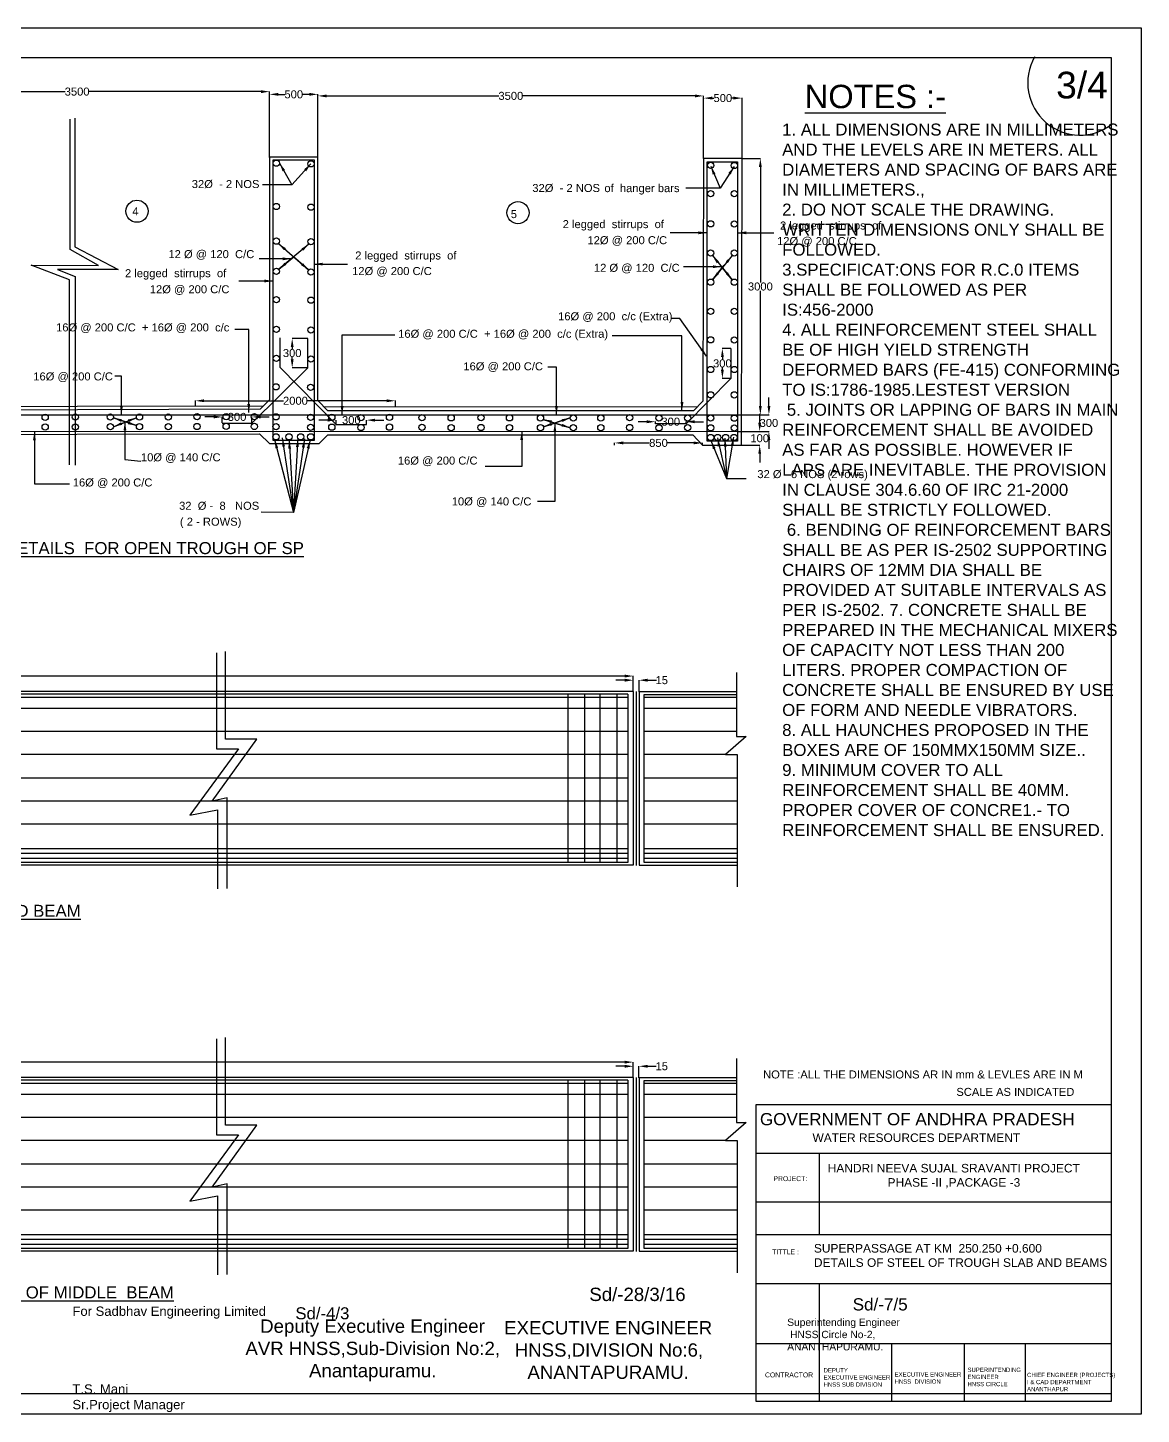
# Model space of a CAD drawing. Header units: inches. Extents: x 17393 to 20385, y -112 to 1967.
# Drawn here: x 18715 to 20385, y -112 to 1967 of the extents above; entities that cross this region are included whole.
import ezdxf

# ---------------------------------------------------------------- set-up
doc = ezdxf.new("R2010")
doc.units = ezdxf.units.IN
doc.header["$MEASUREMENT"] = 0
doc.layers.add('DIMENSIONS', color=7, linetype='Continuous')
doc.layers.add('TEXT', color=1, linetype='Continuous')
doc.styles.get("Standard").update_dxf_attribs({"font": 'arial.ttf', "height": 12})
doc.dimstyles.get("Standard").update_dxf_attribs({"dimtxt": 0.18, "dimasz": 13, "dimexe": 0.18, "dimexo": 0.0625, "dimgap": 0.09, "dimtad": 0, "dimtih": 1, "dimtoh": 1, "dimdec": 4, "dimzin": 0, "dimdsep": 46, "dimtxsty": 'Standard', "dimcen": 0.09, "dimadec": 0, "dimazin": 0, "dimtfac": 1, "dimtdec": 4, "dimtofl": 0, "dimtmove": 0, "dimatfit": 3, "dimfxl": 1, "dimtolj": 1, "dimtzin": 0, "dimarcsym": 0})

# ---------------------------------------------------------------- blocks, each defined once
blk = doc.blocks.new('*D12')
at = {"layer": 'Defpoints', "color": 0, "transparency": 16777216}
for p in [(19077.7, 1871.2), (18500.3, 1772.7), (19077.7, 1772.7)]:
    blk.add_point(p, dxfattribs=at)
at = {"layer": 'DIMENSIONS', "color": 0, "lineweight": -2, "transparency": 16777216}
for p, q in [((18500.3, 1772.7), (18500.3, 1871.3)), ((18513.3, 1871.2), (18771, 1871.2)), ((19064.7, 1871.2), (18807, 1871.2)), ((19077.7, 1772.7), (19077.7, 1871.3))]:
    blk.add_line(p, q, dxfattribs=at)
at = {"layer": 'DIMENSIONS', "color": 0, "transparency": 16777216}
for points in [[(18513.3, 1873.3), (18513.3, 1869), (18500.3, 1871.2)], [(19064.7, 1873.3), (19064.7, 1869), (19077.7, 1871.2)]]:
    blk.add_solid(points, dxfattribs=at)
at = {"layer": 'DIMENSIONS', "color": 0, "transparency": 16777216, "insert": (18789, 1871.2), "char_height": 12, "attachment_point": 5}
blk.add_mtext('\\A1;3500', dxfattribs=at)
blk = doc.blocks.new('*D13')
at = {"layer": 'Defpoints', "color": 0, "transparency": 16777216}
for p in [(19150.3, 1867.1), (19077.7, 1773.1), (19150.3, 1773.1)]:
    blk.add_point(p, dxfattribs=at)
at = {"layer": 'DIMENSIONS', "color": 0, "lineweight": -2, "transparency": 16777216}
for p, q in [((19077.7, 1773.1), (19077.7, 1867.3)), ((19090.7, 1867.1), (19100.7, 1867.1)), ((19137.3, 1867.1), (19127.3, 1867.1)), ((19150.3, 1773.1), (19150.3, 1867.3))]:
    blk.add_line(p, q, dxfattribs=at)
at = {"layer": 'DIMENSIONS', "color": 0, "transparency": 16777216}
for points in [[(19090.7, 1869.3), (19090.7, 1865), (19077.7, 1867.1)], [(19137.3, 1869.3), (19137.3, 1865), (19150.3, 1867.1)]]:
    blk.add_solid(points, dxfattribs=at)
at = {"layer": 'DIMENSIONS', "color": 0, "transparency": 16777216, "insert": (19114, 1867.1), "char_height": 12, "attachment_point": 5}
blk.add_mtext('\\A1;500', dxfattribs=at)
blk = doc.blocks.new('*D14')
at = {"layer": 'Defpoints', "color": 0, "transparency": 16777216}
for p in [(19728.8, 1864.8), (19150.3, 1773.1), (19728.8, 1771.1)]:
    blk.add_point(p, dxfattribs=at)
at = {"layer": 'DIMENSIONS', "color": 0, "lineweight": -2, "transparency": 16777216}
for p, q in [((19150.3, 1773.1), (19150.3, 1864.9)), ((19163.3, 1864.8), (19421.6, 1864.8)), ((19715.8, 1864.8), (19457.5, 1864.8)), ((19728.8, 1771.2), (19728.8, 1864.9))]:
    blk.add_line(p, q, dxfattribs=at)
at = {"layer": 'DIMENSIONS', "color": 0, "transparency": 16777216}
for points in [[(19163.3, 1866.9), (19163.3, 1862.6), (19150.3, 1864.8)], [(19715.8, 1866.9), (19715.8, 1862.6), (19728.8, 1864.8)]]:
    blk.add_solid(points, dxfattribs=at)
at = {"layer": 'DIMENSIONS', "color": 0, "transparency": 16777216, "insert": (19439.6, 1864.8), "char_height": 12, "attachment_point": 5}
blk.add_mtext('\\A1;3500', dxfattribs=at)
blk = doc.blocks.new('*D15')
at = {"layer": 'Defpoints', "color": 0, "transparency": 16777216}
for p in [(19786.4, 1861.5), (19728.8, 1771.2), (19786.4, 1771.1)]:
    blk.add_point(p, dxfattribs=at)
at = {"layer": 'DIMENSIONS', "color": 0, "lineweight": -2, "transparency": 16777216}
for p, q in [((19728.8, 1771.2), (19728.8, 1861.7)), ((19741.8, 1861.5), (19744.3, 1861.5)), ((19773.4, 1861.5), (19770.9, 1861.5)), ((19786.4, 1771.2), (19786.4, 1861.7))]:
    blk.add_line(p, q, dxfattribs=at)
at = {"layer": 'DIMENSIONS', "color": 0, "transparency": 16777216}
for points in [[(19741.8, 1863.7), (19741.8, 1859.3), (19728.8, 1861.5)], [(19773.4, 1863.7), (19773.4, 1859.3), (19786.4, 1861.5)]]:
    blk.add_solid(points, dxfattribs=at)
at = {"layer": 'DIMENSIONS', "color": 0, "transparency": 16777216, "insert": (19757.6, 1861.5), "char_height": 12, "attachment_point": 5}
blk.add_mtext('\\A1;500', dxfattribs=at)
blk = doc.blocks.new('*D16')
at = {"layer": 'Defpoints', "color": 0, "transparency": 16777216}
for p in [(19134.9, 1501.2), (19111.6, 1457.1), (19134.9, 1457.1)]:
    blk.add_point(p, dxfattribs=at)
at = {"layer": 'DIMENSIONS', "color": 0, "lineweight": -2, "transparency": 16777216}
for p, q in [((19134.9, 1501.2), (19111.5, 1501.2)), ((19111.6, 1488.2), (19111.6, 1485.4)), ((19134.9, 1457.1), (19111.5, 1457.1)), ((19111.6, 1470.1), (19111.6, 1473))]:
    blk.add_line(p, q, dxfattribs=at)
at = {"layer": 'DIMENSIONS', "color": 0, "transparency": 16777216}
for points in [[(19109.5, 1488.2), (19113.8, 1488.2), (19111.6, 1501.2)], [(19109.5, 1470.1), (19113.8, 1470.1), (19111.6, 1457.1)]]:
    blk.add_solid(points, dxfattribs=at)
at = {"layer": 'DIMENSIONS', "color": 0, "transparency": 16777216, "insert": (19111.6, 1479.2), "char_height": 12, "attachment_point": 5}
blk.add_mtext('\\A1;300', dxfattribs=at)
blk = doc.blocks.new('*D17')
at = {"layer": 'Defpoints', "color": 0, "transparency": 16777216}
for p in [(18966.5, 1399.9), (19266.5, 1407.7), (19266.5, 1398.8)]:
    blk.add_point(p, dxfattribs=at)
at = {"layer": 'DIMENSIONS', "color": 0, "lineweight": -2, "transparency": 16777216}
for p, q in [((18966.5, 1400), (18966.5, 1407.9)), ((18979.5, 1407.7), (19098.4, 1407.7)), ((19253.5, 1407.7), (19134.6, 1407.7)), ((19266.5, 1398.9), (19266.5, 1407.9))]:
    blk.add_line(p, q, dxfattribs=at)
at = {"layer": 'DIMENSIONS', "color": 0, "transparency": 16777216}
for points in [[(18979.5, 1409.9), (18979.5, 1405.6), (18966.5, 1407.7)], [(19253.5, 1409.9), (19253.5, 1405.6), (19266.5, 1407.7)]]:
    blk.add_solid(points, dxfattribs=at)
at = {"layer": 'DIMENSIONS', "color": 0, "transparency": 16777216, "insert": (19116.5, 1407.7), "char_height": 12, "attachment_point": 5}
blk.add_mtext('\\A1;2000', dxfattribs=at)
blk = doc.blocks.new('*D18')
at = {"layer": 'Defpoints', "color": 0, "transparency": 16777216}
for p in [(19006.8, 1374.4), (19051.1, 1383.5), (19051.1, 1374.4)]:
    blk.add_point(p, dxfattribs=at)
at = {"layer": 'DIMENSIONS', "color": 0, "lineweight": -2, "transparency": 16777216}
for p, q in [((18993.8, 1383.5), (18980.8, 1383.5)), ((19006.8, 1374.5), (19006.8, 1383.7)), ((19051.1, 1374.5), (19051.1, 1383.7)), ((19064.1, 1383.5), (19077.1, 1383.5))]:
    blk.add_line(p, q, dxfattribs=at)
at = {"layer": 'DIMENSIONS', "color": 0, "transparency": 16777216}
for points in [[(18993.8, 1385.7), (18993.8, 1381.3), (19006.8, 1383.5)], [(19064.1, 1385.7), (19064.1, 1381.3), (19051.1, 1383.5)]]:
    blk.add_solid(points, dxfattribs=at)
at = {"layer": 'DIMENSIONS', "color": 0, "transparency": 16777216, "insert": (19028.9, 1383.5), "char_height": 12, "attachment_point": 5}
blk.add_mtext('\\A1;300', dxfattribs=at)
blk = doc.blocks.new('*D19')
at = {"layer": 'Defpoints', "color": 0, "transparency": 16777216}
for p in [(19177.7, 1372.2), (19222.9, 1378.7), (19222.9, 1372.2)]:
    blk.add_point(p, dxfattribs=at)
at = {"layer": 'DIMENSIONS', "color": 0, "lineweight": -2, "transparency": 16777216}
for p, q in [((19164.7, 1378.7), (19151.7, 1378.7)), ((19177.7, 1372.3), (19177.7, 1378.8)), ((19222.9, 1372.3), (19222.9, 1378.8)), ((19235.9, 1378.7), (19248.9, 1378.7))]:
    blk.add_line(p, q, dxfattribs=at)
at = {"layer": 'DIMENSIONS', "color": 0, "transparency": 16777216}
for points in [[(19164.7, 1380.8), (19164.7, 1376.5), (19177.7, 1378.7)], [(19235.9, 1380.8), (19235.9, 1376.5), (19222.9, 1378.7)]]:
    blk.add_solid(points, dxfattribs=at)
at = {"layer": 'DIMENSIONS', "color": 0, "transparency": 16777216, "insert": (19200.3, 1378.7), "char_height": 12, "attachment_point": 5}
blk.add_mtext('\\A1;300', dxfattribs=at)
blk = doc.blocks.new('*D20')
at = {"layer": 'Defpoints', "color": 0, "transparency": 16777216}
for p in [(19656.4, 1373.3), (19702.4, 1376.3), (19702.4, 1373.3)]:
    blk.add_point(p, dxfattribs=at)
at = {"layer": 'DIMENSIONS', "color": 0, "lineweight": -2, "transparency": 16777216}
for p, q in [((19643.4, 1376.3), (19630.4, 1376.3)), ((19656.4, 1373.4), (19656.4, 1376.5)), ((19702.4, 1373.4), (19702.4, 1376.5)), ((19715.4, 1376.3), (19728.4, 1376.3))]:
    blk.add_line(p, q, dxfattribs=at)
at = {"layer": 'DIMENSIONS', "color": 0, "transparency": 16777216}
for points in [[(19643.4, 1378.5), (19643.4, 1374.1), (19656.4, 1376.3)], [(19715.4, 1378.5), (19715.4, 1374.1), (19702.4, 1376.3)]]:
    blk.add_solid(points, dxfattribs=at)
at = {"layer": 'DIMENSIONS', "color": 0, "transparency": 16777216, "insert": (19679.4, 1376.3), "char_height": 12, "attachment_point": 5}
blk.add_mtext('\\A1;300', dxfattribs=at)
blk = doc.blocks.new('*D21')
at = {"layer": 'Defpoints', "color": 0, "transparency": 16777216}
for p in [(19769.7, 1486.2), (19756.9, 1441.2), (19769.7, 1441.2)]:
    blk.add_point(p, dxfattribs=at)
at = {"layer": 'DIMENSIONS', "color": 0, "lineweight": -2, "transparency": 16777216}
for p, q in [((19769.6, 1486.2), (19756.8, 1486.2)), ((19756.9, 1473.2), (19756.9, 1469.9)), ((19756.9, 1454.2), (19756.9, 1457.5)), ((19769.6, 1441.2), (19756.8, 1441.2))]:
    blk.add_line(p, q, dxfattribs=at)
at = {"layer": 'DIMENSIONS', "color": 0, "transparency": 16777216}
for points in [[(19754.8, 1473.2), (19759.1, 1473.2), (19756.9, 1486.2)], [(19754.8, 1454.2), (19759.1, 1454.2), (19756.9, 1441.2)]]:
    blk.add_solid(points, dxfattribs=at)
at = {"layer": 'DIMENSIONS', "color": 0, "transparency": 16777216, "insert": (19756.9, 1463.7), "char_height": 12, "attachment_point": 5}
blk.add_mtext('\\A1;300', dxfattribs=at)
blk = doc.blocks.new('*D22')
at = {"layer": 'Defpoints', "color": 0, "transparency": 16777216}
for p in [(19595.2, 1344.5), (19595.2, 1341.2), (19726.9, 1341.2)]:
    blk.add_point(p, dxfattribs=at)
at = {"layer": 'DIMENSIONS', "color": 0, "lineweight": -2, "transparency": 16777216}
for p, q in [((19595.2, 1341.3), (19595.2, 1344.7)), ((19608.2, 1344.5), (19647.8, 1344.5)), ((19713.9, 1344.5), (19674.4, 1344.5)), ((19726.9, 1341.3), (19726.9, 1344.7))]:
    blk.add_line(p, q, dxfattribs=at)
at = {"layer": 'DIMENSIONS', "color": 0, "transparency": 16777216}
for points in [[(19608.2, 1346.7), (19608.2, 1342.4), (19595.2, 1344.5)], [(19713.9, 1346.7), (19713.9, 1342.4), (19726.9, 1344.5)]]:
    blk.add_solid(points, dxfattribs=at)
at = {"layer": 'DIMENSIONS', "color": 0, "transparency": 16777216, "insert": (19661.1, 1344.5), "char_height": 12, "attachment_point": 5}
blk.add_mtext('\\A1;850', dxfattribs=at)
blk = doc.blocks.new('*D23')
at = {"layer": 'Defpoints', "color": 0, "transparency": 16777216}
for p in [(19779.7, 1361.9), (19779.7, 1341.2), (19812.9, 1341.2)]:
    blk.add_point(p, dxfattribs=at)
at = {"layer": 'DIMENSIONS', "color": 0, "lineweight": -2, "transparency": 16777216}
for p, q in [((19812.9, 1374.9), (19812.9, 1387.9)), ((19779.7, 1361.9), (19813.1, 1361.9)), ((19779.7, 1341.2), (19813.1, 1341.2)), ((19812.9, 1328.2), (19812.9, 1315.2))]:
    blk.add_line(p, q, dxfattribs=at)
at = {"layer": 'DIMENSIONS', "color": 0, "transparency": 16777216}
for points in [[(19810.7, 1374.9), (19815, 1374.9), (19812.9, 1361.9)], [(19810.7, 1328.2), (19815, 1328.2), (19812.9, 1341.2)]]:
    blk.add_solid(points, dxfattribs=at)
at = {"layer": 'DIMENSIONS', "color": 0, "transparency": 16777216, "insert": (19812.9, 1351.5), "char_height": 12, "attachment_point": 5}
blk.add_mtext('\\A1;100', dxfattribs=at)
blk = doc.blocks.new('*D24')
at = {"layer": 'Defpoints', "color": 0, "transparency": 16777216}
for p in [(19779.7, 1386.8), (19779.7, 1361.9), (19826.7, 1361.9)]:
    blk.add_point(p, dxfattribs=at)
at = {"layer": 'DIMENSIONS', "color": 0, "lineweight": -2, "transparency": 16777216}
for p, q in [((19826.7, 1399.8), (19826.7, 1412.8)), ((19779.8, 1386.8), (19826.9, 1386.8)), ((19779.8, 1361.9), (19826.9, 1361.9)), ((19826.7, 1348.9), (19826.7, 1335.9))]:
    blk.add_line(p, q, dxfattribs=at)
at = {"layer": 'DIMENSIONS', "color": 0, "transparency": 16777216}
for points in [[(19824.6, 1399.8), (19828.9, 1399.8), (19826.7, 1386.8)], [(19824.6, 1348.9), (19828.9, 1348.9), (19826.7, 1361.9)]]:
    blk.add_solid(points, dxfattribs=at)
at = {"layer": 'DIMENSIONS', "color": 0, "transparency": 16777216, "insert": (19826.7, 1374.4), "char_height": 12, "attachment_point": 5}
blk.add_mtext('\\A1;300', dxfattribs=at)
blk = doc.blocks.new('*D25')
at = {"layer": 'Defpoints', "color": 0, "transparency": 16777216}
for p in [(19786.4, 1771.1), (19813.9, 1771.1), (19779.8, 1386.8)]:
    blk.add_point(p, dxfattribs=at)
at = {"layer": 'DIMENSIONS', "color": 0, "lineweight": -2, "transparency": 16777216}
for p, q in [((19786.4, 1771.1), (19814, 1771.1)), ((19813.9, 1758.1), (19813.9, 1585.2)), ((19813.9, 1399.8), (19813.9, 1572.7)), ((19779.8, 1386.8), (19814, 1386.8))]:
    blk.add_line(p, q, dxfattribs=at)
at = {"layer": 'DIMENSIONS', "color": 0, "transparency": 16777216}
for points in [[(19811.7, 1758.1), (19816, 1758.1), (19813.9, 1771.1)], [(19811.7, 1399.8), (19816, 1399.8), (19813.9, 1386.8)]]:
    blk.add_solid(points, dxfattribs=at)
at = {"layer": 'DIMENSIONS', "color": 0, "transparency": 16777216, "insert": (19813.9, 1579), "char_height": 12, "attachment_point": 5}
blk.add_mtext('\\A1;3000', dxfattribs=at)
blk = doc.blocks.new('*D27')
at = {"layer": 'Defpoints', "color": 0, "transparency": 16777216}
for p in [(17546.4, 995), (17546.4, 971.8), (19623.3, 971.8)]:
    blk.add_point(p, dxfattribs=at)
at = {"layer": 'DIMENSIONS', "color": 0, "lineweight": -2, "transparency": 16777216}
for p, q in [((17546.4, 971.8), (17546.4, 995.2)), ((17559.4, 995), (18562.7, 995)), ((19610.3, 995), (18607, 995)), ((19623.3, 971.8), (19623.3, 995.2))]:
    blk.add_line(p, q, dxfattribs=at)
at = {"layer": 'DIMENSIONS', "color": 0, "transparency": 16777216}
for points in [[(17559.4, 997.2), (17559.4, 992.8), (17546.4, 995)], [(19610.3, 997.2), (19610.3, 992.8), (19623.3, 995)]]:
    blk.add_solid(points, dxfattribs=at)
at = {"layer": 'DIMENSIONS', "color": 0, "transparency": 16777216, "insert": (18584.9, 995), "char_height": 12, "attachment_point": 5}
blk.add_mtext('\\A1;12185', dxfattribs=at)
blk = doc.blocks.new('*D28')
at = {"layer": 'Defpoints', "color": 0, "transparency": 16777216}
for p in [(19631.9, 988.8), (19623.3, 971.8), (19631.9, 971.5)]:
    blk.add_point(p, dxfattribs=at)
at = {"layer": 'DIMENSIONS', "color": 0, "lineweight": -2, "transparency": 16777216}
for p, q in [((19610.3, 988.8), (19597.3, 988.8)), ((19623.3, 971.8), (19623.3, 989)), ((19631.9, 971.6), (19631.9, 989)), ((19644.9, 988.8), (19657.9, 988.8))]:
    blk.add_line(p, q, dxfattribs=at)
at = {"layer": 'DIMENSIONS', "color": 0, "transparency": 16777216}
for points in [[(19610.3, 991), (19610.3, 986.6), (19623.3, 988.8)], [(19644.9, 991), (19644.9, 986.6), (19631.9, 988.8)]]:
    blk.add_solid(points, dxfattribs=at)
at = {"layer": 'DIMENSIONS', "color": 0, "transparency": 16777216, "insert": (19666, 988.8), "char_height": 12, "attachment_point": 5}
blk.add_mtext('\\A1;15', dxfattribs=at)
blk = doc.blocks.new('*D30')
at = {"layer": 'Defpoints', "color": 0, "transparency": 16777216}
for p in [(17546.4, 416.2), (17546.4, 392.9), (19623.3, 392.9)]:
    blk.add_point(p, dxfattribs=at)
at = {"layer": 'DIMENSIONS', "color": 0, "lineweight": -2, "transparency": 16777216}
for p, q in [((17546.4, 393), (17546.4, 416.3)), ((17559.4, 416.2), (18562.7, 416.2)), ((19610.3, 416.2), (18607, 416.2)), ((19623.3, 393), (19623.3, 416.3))]:
    blk.add_line(p, q, dxfattribs=at)
at = {"layer": 'DIMENSIONS', "color": 0, "transparency": 16777216}
for points in [[(17559.4, 418.3), (17559.4, 414), (17546.4, 416.2)], [(19610.3, 418.3), (19610.3, 414), (19623.3, 416.2)]]:
    blk.add_solid(points, dxfattribs=at)
at = {"layer": 'DIMENSIONS', "color": 0, "transparency": 16777216, "insert": (18584.8, 416.2), "char_height": 12, "attachment_point": 5}
blk.add_mtext('\\A1;12185', dxfattribs=at)
blk = doc.blocks.new('*D31')
at = {"layer": 'Defpoints', "color": 0, "transparency": 16777216}
for p in [(19631.8, 410), (19623.3, 392.9), (19631.8, 392.7)]:
    blk.add_point(p, dxfattribs=at)
at = {"layer": 'DIMENSIONS', "color": 0, "lineweight": -2, "transparency": 16777216}
for p, q in [((19610.3, 410), (19597.3, 410)), ((19623.3, 393), (19623.3, 410.1)), ((19631.8, 392.8), (19631.8, 410.1)), ((19644.8, 410), (19657.8, 410))]:
    blk.add_line(p, q, dxfattribs=at)
at = {"layer": 'DIMENSIONS', "color": 0, "transparency": 16777216}
for points in [[(19610.3, 412.1), (19610.3, 407.8), (19623.3, 410)], [(19644.8, 412.1), (19644.8, 407.8), (19631.8, 410)]]:
    blk.add_solid(points, dxfattribs=at)
at = {"layer": 'DIMENSIONS', "color": 0, "transparency": 16777216, "insert": (19666, 410), "char_height": 12, "attachment_point": 5}
blk.add_mtext('\\A1;15', dxfattribs=at)

msp = doc.modelspace()

# ---------------------------------------------------------------- linework, layer by layer
at = {"color": 0}
for points in [[(17393.41888, 1967.00935), (20385.29122, 1967.00935), (20385.29122, -111.75162), (17393.41888, -111.75162)], [(17438.22615, 1922.24224), (20340.28548, 1922.24224), (20340.28548, -80.93391), (17438.22615, -80.93391)], [(19082.97509, 1768.98508), (19144.56552, 1768.98508), (19144.56552, 1348.20709), (19082.97509, 1348.20709)], [(19734.09388, 1765.96199), (19779.69543, 1765.96199), (19779.69543, 1347.08137), (19734.09388, 1347.08137)], [(19807.41654, 352.76426), (20340.28548, 352.76426), (20340.28548, -92.66121), (19807.41654, -92.66121)]]:
    msp.add_lwpolyline(points, close=True, dxfattribs=at)
for points in [[(18777.81535, 1311.62297), (18777.81535, 1589.27151), (18720.22371, 1611.08455), (18820.95795, 1610.62529), (18778.40325, 1634.59856), (18778.40325, 1829.94652)], [(18785.82219, 1831.36955), (18785.82219, 1638.60764), (18850.47358, 1604.52782), (18759.50997, 1604.52782), (18786.0056, 1594.01021), (18786.0056, 1310.9692)], [(18514.19405, 1357.10194), (19062.60035, 1358.35785), (19077.7024, 1343.62069), (19152.02956, 1343.62069), (19165.04764, 1356.73066), (19712.68573, 1356.73066), (19726.94843, 1341.19818), (19785.38349, 1341.19818), (19786.37392, 1771.10227), (19728.82846, 1771.10227), (19727.47272, 1407.00074), (19713.63716, 1392.78747), (19164.90231, 1392.78747), (19150.29447, 1407.92853), (19150.29447, 1773.06689), (19077.68295, 1773.06689), (19077.68295, 1409.04419), (19063.55315, 1395.2009), (18514.84732, 1393.361)], [(19006.76417, 1374.40287), (19051.07262, 1374.40287), (19134.94214, 1457.11912), (19134.94214, 1501.2415)], [(19093.3033, 1502.24672), (19093.3033, 1457.9089), (19177.74962, 1372.23644), (19222.93013, 1372.23644)], [(19769.66861, 1486.15292), (19769.66861, 1441.20805), (19702.37843, 1373.3005), (19656.39814, 1373.3005)], [(18509.17748, 1398.90183), (19068.61668, 1400.16176)], [(19158.98297, 1398.92288), (19719.10154, 1398.40103)], [(17796.50589, 1386.58244), (19779.69543, 1386.80049)], [(19779.69543, 1361.89959), (17796.50589, 1360.96563)], [(18997.83644, 1029.94388), (18997.83644, 885.89914), (19031.18904, 885.89914), (18958.16445, 786.37202), (18999.8322, 794.60735), (18999.8322, 675.98874)], [(19014.14245, 676.72567), (19014.14245, 812.55197), (18991.38567, 807.59239), (19058.61526, 900.18507), (19011.78738, 900.18507), (19011.78738, 1031.61827)], [(19777.93792, 1000.26668), (19777.93792, 904.61371), (19792.38867, 904.61371), (19761.66423, 877.1751), (19779.29582, 877.1751), (19779.29582, 679.08062)], [(19623.29141, 971.77666), (19623.29141, 711.51018), (17554.51745, 711.51018)], [(19623.29141, 971.77666), (17554.51745, 971.77666)], [(19615.16372, 967.90085), (19615.16372, 715.32139), (17554.51745, 715.32139)], [(19615.16372, 967.90085), (17554.51745, 967.90085)], [(19615.16372, 962.72262), (17554.51745, 962.72262)], [(19525.15857, 967.90085), (19525.15857, 715.32139)], [(19549.99146, 967.90085), (19549.99146, 715.32139)], [(19573.2723, 967.90085), (19573.2723, 715.32139)], [(19598.4949, 967.90085), (19598.4949, 715.32139)], [(19627.76878, 971.83755), (19627.76878, 710.79804)], [(19777.93792, 971.54324), (19631.86862, 971.54324), (19631.86862, 711.51018), (19779.29582, 711.51018)], [(19779.29582, 715.55547), (19639.65426, 715.55547), (19639.65426, 967.42097), (19777.93792, 967.42097)], [(19777.93792, 962.72262), (19639.65426, 962.72262)], [(19615.16372, 946.1409), (17554.51745, 946.1409)], [(19777.93792, 946.1409), (19639.65426, 946.1409)], [(19615.16372, 911.72932), (17554.51745, 911.72932)], [(19777.93792, 911.72932), (19639.65426, 911.72932)], [(19615.16372, 877.1751), (17554.51745, 877.1751)], [(19761.66423, 877.1751), (19639.65426, 877.1751)], [(19615.16372, 841.85262), (17554.51745, 841.85262)], [(19779.29582, 841.85262), (19639.65426, 841.85262)], [(19615.16372, 807.59239), (17554.51745, 807.59239)], [(19779.29582, 807.59239), (19639.65426, 807.59239)], [(19615.16372, 772.98745), (17554.51745, 772.98745)], [(19779.29582, 772.98745), (19639.65426, 772.98745)], [(19615.16372, 736.12633), (17554.51745, 736.12633)], [(19615.16372, 728.91811), (17554.51745, 728.91811)], [(19779.29582, 736.12633), (19639.65426, 736.12633)], [(19779.29582, 728.91811), (19639.65426, 728.91811)], [(19615.16372, 721.70988), (17554.51745, 721.70988)], [(19779.29582, 721.70988), (19639.65426, 721.70988)], [(18997.83644, 451.24698), (18997.83644, 307.20224), (19031.18904, 307.20224), (18958.16445, 207.67512), (18999.8322, 215.91045), (18999.8322, 97.29184)], [(19014.14245, 98.02878), (19014.14245, 233.85507), (18991.38567, 228.89549), (19058.61526, 321.48817), (19011.78738, 321.48817), (19011.78738, 452.92138)], [(19777.93792, 421.56979), (19777.93792, 325.91682), (19792.38867, 325.91682), (19761.66423, 298.4782), (19779.29582, 298.4782), (19779.29582, 100.38372)], [(19623.29141, 393.07977), (19623.29141, 132.81329), (17554.51745, 132.81329)], [(19623.29141, 393.07977), (17554.51745, 393.07977)], [(19615.16372, 389.20396), (19615.16372, 136.62449), (17554.51745, 136.62449)], [(19615.16372, 389.20396), (17554.51745, 389.20396)], [(19615.16372, 384.02572), (17554.51745, 384.02572)], [(19525.15857, 389.20396), (19525.15857, 136.62449)], [(19549.99146, 389.20396), (19549.99146, 136.62449)], [(19573.2723, 389.20396), (19573.2723, 136.62449)], [(19598.4949, 389.20396), (19598.4949, 136.62449)], [(19627.76878, 393.14066), (19627.76878, 132.10114)], [(19777.93792, 392.84635), (19631.86862, 392.84635), (19631.86862, 132.81329), (19779.29582, 132.81329)], [(19779.29582, 136.85857), (19639.65426, 136.85857), (19639.65426, 388.72407), (19777.93792, 388.72407)], [(19777.93792, 384.02572), (19639.65426, 384.02572)], [(19615.16372, 367.444), (17554.51745, 367.444)], [(19777.93792, 367.444), (19639.65426, 367.444)], [(19615.16372, 333.03242), (17554.51745, 333.03242)], [(19777.93792, 333.03242), (19639.65426, 333.03242)], [(19615.16372, 298.4782), (17554.51745, 298.4782)], [(19761.66423, 298.4782), (19639.65426, 298.4782)], [(19807.41654, 279.8202), (20340.28548, 279.8202)], [(19902.15484, 279.8202), (19902.15484, 157.98771)], [(19615.16372, 263.15572), (17554.51745, 263.15572)], [(19779.29582, 263.15572), (19639.65426, 263.15572)], [(19615.16372, 228.89549), (17554.51745, 228.89549)], [(19779.29582, 228.89549), (19639.65426, 228.89549)], [(19615.16372, 194.29056), (17554.51745, 194.29056)], [(19779.29582, 194.29056), (19639.65426, 194.29056)], [(19807.41654, 206.85101), (20340.28548, 206.85101)], [(19615.16372, 157.42944), (17554.51745, 157.42944)], [(19615.16372, 150.22121), (17554.51745, 150.22121)], [(19779.29582, 157.42944), (19639.65426, 157.42944)], [(19779.29582, 150.22121), (19639.65426, 150.22121)], [(19807.41654, 157.98771), (20340.28548, 157.98771)], [(19615.16372, 143.01299), (17554.51745, 143.01299)], [(19779.29582, 143.01299), (19639.65426, 143.01299)], [(19807.41654, 84.06678), (20340.28548, 84.06678)], [(19902.15484, 84.06678), (19902.15484, -92.66121)], [(19807.41654, -5.84169), (20340.28548, -5.84169)], [(20010.64199, -5.84169), (20010.64199, -92.66121)], [(20119.63343, -5.84169), (20119.63343, -92.66121)], [(20211.14512, -5.84169), (20211.14512, -92.66121)]]:
    msp.add_lwpolyline(points, dxfattribs=at)
for centre in [(19087.99208, 1763.92755), (19139.71464, 1762.98777), (19739.32053, 1760.55801), (19774.76776, 1760.46503), (19739.32053, 1718.2426), (19774.76776, 1718.14962), (19087.99208, 1698.94745), (19139.71464, 1698.00766), (19739.32053, 1672.96306), (19774.76776, 1672.87008), (19087.99208, 1647.08039), (19139.71464, 1646.1406), (19739.32053, 1629.24807), (19774.76776, 1629.15509), (19087.99208, 1601.84118), (19139.71464, 1600.9014), (19739.32053, 1585.60339), (19774.76776, 1585.51041), (19087.99208, 1559.45282), (19139.71464, 1558.51303), (19739.32053, 1541.95151), (19774.76776, 1541.85853), (19087.99208, 1514.75217), (19139.71464, 1513.81238), (19739.32053, 1499.05772), (19774.76776, 1498.96473), (19087.99208, 1471.35956), (19139.71464, 1470.41977), (19739.32053, 1454.65759), (19774.76776, 1454.56461), (19087.43825, 1428.66567), (19139.16081, 1427.72588), (19739.32053, 1416.66603), (19774.76776, 1416.57305), (18741.11842, 1383.01145), (18741.11842, 1368.34401), (18786.38323, 1383.23355), (18786.38323, 1368.5661), (18838.89566, 1383.56018), (18838.89566, 1368.89273), (18882.51931, 1383.45156), (18882.51931, 1368.78412), (18925.77126, 1383.45156), (18925.77126, 1368.78412), (18968.962, 1383.77871), (18968.962, 1369.11127), (19012.54079, 1383.99646), (19012.54079, 1369.32902), (19054.97205, 1383.89137), (19054.97205, 1369.22393), (19087.43825, 1383.67361), (19087.43825, 1369.00617), (19139.16081, 1382.73382), (19139.16081, 1368.06638), (19171.0679, 1382.82958), (19171.0679, 1368.16214), (19214.79123, 1382.29541), (19214.79123, 1367.62797), (19257.54801, 1382.88543), (19257.54801, 1368.21798), (19306.17156, 1382.46435), (19306.17156, 1367.79691), (19350.1306, 1382.12826), (19350.1306, 1367.46082), (19394.87821, 1382.3397), (19394.87821, 1367.67225), (19437.61587, 1382.12826), (19437.61587, 1367.46082), (19484.08488, 1382.02418), (19484.08488, 1367.35674), (19533.31426, 1382.02431), (19533.31426, 1367.35687), (19574.59846, 1382.02431), (19574.59846, 1367.35687), (19617.75926, 1382.34146), (19617.75926, 1367.67402), (19661.72541, 1381.81338), (19704.88623, 1381.91909), (19739.32053, 1381.79229), (19774.76776, 1381.69931), (19087.43825, 1353.68266), (19106.99539, 1353.68266), (19124.39257, 1353.68266), (19139.51246, 1353.68266), (19661.72541, 1367.14594), (19704.88623, 1367.25165), (19739.32053, 1367.12484), (19739.32053, 1352.64768), (19749.79388, 1352.64768), (19761.93121, 1352.64768), (19774.36218, 1352.64768), (19774.76776, 1367.03186)]:
    msp.add_circle(centre, 4.68813, dxfattribs=at)
at = {"layer": 'DIMENSIONS', "color": 0}
msp.add_lwpolyline([(19762.93933, 1291.19725), (19792.51228, 1291.19725)], dxfattribs=at)
for centre in [(18878.76882, 1691.96863), (19450.32322, 1689.72625)]:
    msp.add_circle(centre, 16.57848, dxfattribs=at)
msp.add_arc((20293.41034, 1884.49604), 78.51969, 150.4174571, 308.15259961, dxfattribs=at)

# ---------------------------------------------------------------- texts
at = {"color": 0}
for s, height, p in [('NOTE :ALL THE DIMENSIONS AR IN mm & LEVLES ARE IN M', 12, (19817.98505, 391.70921)), ('PROJECT:', 7.327612, (19833.53764, 237.79841)), ('TITTLE :', 7.327612, (19831.77625, 128.06958))]:
    msp.add_text(s, height=height, dxfattribs=at).set_placement(p)
at = {"color": 0, "attachment_point": 1}
for s, insert, char_height, width in [('\\pi13.135;{\\H1.6667x;GOVERNMENT OF ANDHRA PRADESH}  \\P\\pi91.982;{\\H1.1667x;WATER RESOURCES DEPARTMENT }', (19800.13196, 339.82809), 10.9914183, 494.9258518), ('\\pi6.4467;HANDRI NEEVA SUJAL SRAVANTI PROJECT  \\P\\pi96.227;PHASE -II ,PACKAGE -3', (19908.46635, 263.61712), 12.8233213, 389.3619684), ('SUPERPASSAGE AT KM  250.250 +0.600  \\PDETAILS OF STEEL OF TROUGH SLAB AND BEAMS', (19894.20642, 143.47533), 12.8233213, 469.2490381), ('Superintending Engineer  HNSS Circle No-2, ANANTHAPURAMU.', (19854.16795, 31.6885), 10.9914183, 169.2648427), ('CONTRACTOR ', (19820.86227, -49.07922), 7.3276122, 91.0036452), ('DEPUTY  \\PEXECUTIVE ENGINEER  HNSS SUB DIVISION ', (19908.76326, -42.58445), 6.4116607, 123.364382), ('EXECUTIVE ENGINEER  HNSS  DIVISION ', (20015.26231, -48.82482), 6.4116607, 114.2760615), ('SUPERINTENDING  ENGINEER  \\PHNSS CIRCLE  ', (20124.64861, -41.92811), 6.4116607, 91.0036452), ('CHIEF ENGINEER (PROJECTS) \\PI & CAD DEPARTMENT  ANANTHAPUR', (20213.939, -49.54165), 6.4116607, 150.9890981)]:
    msp.add_mtext(s, dxfattribs=dict(at, insert=insert, char_height=char_height, width=width))
at = {"layer": 'DIMENSIONS', "color": 0}
for s, height, p in [('3/4', 40, (20257.53954, 1861.01726)), ('%%UNOTES :-', 35, (19880.48256, 1846.4395)), ('SCALE AS INDICATED ', 12, (20107.87386, 365.54565))]:
    msp.add_text(s, height=height, dxfattribs=at).set_placement(p)
at = {"layer": 'DIMENSIONS', "color": 0, "insert": (19846.64455, 1823.35936), "char_height": 18, "width": 505.6095327, "attachment_point": 1}
msp.add_mtext('1. ALL DIMENSIONS ARE IN MILLIMETERS AND THE LEVELS ARE IN METERS. ALL DIAMETERS AND SPACING OF BARS ARE IN MILLIMETERS., \\P2. DO NOT SCALE THE DRAWING. WRITTEN DIMENSIONS ONLY SHALL BE FOLLOWED.\\P3.SPECIFICAT:ONS FOR R.C.0 ITEMS SHALL BE FOLLOWED AS PER IS:456-2000 \\P4. ALL REINFORCEMENT STEEL SHALL BE OF HIGH YIELD STRENGTH DEFORMED BARS (FE-415) CONFORMING TO IS:1786-1985.LESTEST VERSION \\P 5. JOINTS OR LAPPING OF BARS IN MAIN REINFORCEMENT SHALL BE AVOIDED AS FAR AS POSSIBLE. HOWEVER IF LAPS ARE INEVITABLE. THE PROVISION IN CLAUSE 304.6.60 OF IRC 21-2000 SHALL BE STRICTLY FOLLOWED.\\P 6. BENDING OF REINFORCEMENT BARS SHALL BE AS PER IS-2502 SUPPORTING CHAIRS OF 12MM DIA SHALL BE PROVIDED AT SUITABLE INTERVALS AS PER IS-2502. 7. CONCRETE SHALL BE PREPARED IN THE MECHANICAL MIXERS OF CAPACITY NOT LESS THAN 200 LITERS. PROPER COMPACTION OF CONCRETE SHALL BE ENSURED BY USE OF FORM AND NEEDLE VIBRATORS. \\P8. ALL HAUNCHES PROPOSED IN THE BOXES ARE OF 150MMX150MM SIZE.. \\P9. MINIMUM COVER TO ALL REINFORCEMENT SHALL BE 40MM. PROPER COVER OF CONCRE1.- TO REINFORCEMENT SHALL BE ENSURED. ', dxfattribs=at)
at = {"layer": 'TEXT', "color": 0}
for s, height, p in [('32Ø  - 2 NOS', 12, (18960.97982, 1726.6417)), ('32Ø  - 2 NOS', 12, (19471.80674, 1720.76529)), ('of  hanger bars', 12, (19579.90681, 1720.5204)), ('4', 12, (18871.79155, 1685.72425)), ('5', 12, (19439.50206, 1681.59418)), ('2 legged  stirrups  of', 12, (19517.37071, 1666.56823)), ('2 legged  stirrups  of', 12, (19843.38341, 1664.49124)), ('12Ø @ 200 C/C', 12, (19554.53053, 1642.45697)), ('12Ø @ 200 C/C', 12, (19838.97321, 1641.17977)), ('12 Ø @ 120  C/C', 12, (18925.97148, 1621.58138)), ('2 legged  stirrups  of', 12, (19206.17441, 1619.55018)), ('2 legged  stirrups  of', 12, (18860.8331, 1593.00428)), ('12Ø @ 200 C/C', 12, (19201.50328, 1596.18822)), ('12 Ø @ 120  C/C', 12, (19564.17944, 1601.05548)), ('12Ø @ 200 C/C', 12, (18897.99292, 1568.89302)), ('16Ø @ 200  c/c (Extra)', 12, (19510.46467, 1528.40189)), ('16Ø @ 200 C/C  + 16Ø @ 200  c/c', 12, (18757.41669, 1511.72222)), ('16Ø @ 200 C/C  + 16Ø @ 200  c/c (Extra)', 12, (19270.58014, 1502.18064)), ('16Ø @ 200 C/C', 12, (19368.3497, 1453.3779)), ('16Ø @ 200 C/C', 12, (18723.24118, 1438.25292)), ('10Ø @ 140 C/C', 12, (18884.71969, 1316.97238)), ('16Ø @ 200 C/C ', 12, (19270.16128, 1312.0684)), ('16Ø @ 200 C/C', 12, (18782.498, 1279.25234)), ('32 Ø   6 NOS (2 rows)', 12, (19809.35879, 1291.77108)), ('32  Ø -  8   NOS', 12, (18941.98991, 1244.30791)), ('10Ø @ 140 C/C', 12, (19350.97898, 1250.83349)), ('( 2 - ROWS)', 12, (18943.21538, 1220.43784)), ('%%UREINFORCEMENT  DETAILS  FOR OPEN TROUGH OF SP', 18, (18447.48111, 1177.87022)), ('%%ULONGITUDINAL   SECTION OF END BEAM', 18, (18295.6041, 634.05582)), ('%%ULONGITUDINAL   SECTION OF MIDDLE  BEAM', 18, (18386.41354, 61.96741)), ('Sd/-28/3/16', 20, (19557.34433, 58.03449)), ('Sd/-7/5', 18.31903, (19952.34989, 43.87001)), ('Sd/-4/3', 18, (19116.37902, 30.63159))]:
    msp.add_text(s, height=height, dxfattribs=at).set_placement(p)
at = {"layer": 'TEXT', "color": 0, "attachment_point": 1}
for s, insert, char_height, width in [('For Sadbhav Engineering Limited\\P\\P\\P\\P\\PT.S. Mani \\PSr.Project Manager ', (18781.98731, 49.79824), 14, 289.0117599), ('\\pi30.215;Deputy Executive Engineer  \\P\\pi8.0935;AVR HNSS,Sub-Division No:2,\\P\\pi103.53;Anantapuramu.', (19033.3796, 30.39751), 20, 395.6821278), ('\\pi104.13;EXECUTIVE ENGINEER  \\P\\pi119.95;HNSS,DIVISION No:6,\\P\\pi139.01;ANANTAPURAMU.', (19325.48986, 27.95591), 20, 517.7548246)]:
    msp.add_mtext(s, dxfattribs=dict(at, insert=insert, char_height=char_height, width=width))

# ---------------------------------------------------------------- dimensions: what is measured, and where the dimension line sits
at = {"layer": 'DIMENSIONS', "color": 0}
for base, p1, p2, text, picture, middle in [((19077.68295, 1871.16158), (18500.30934, 1772.67879), (19077.68295, 1772.67879), '3500', '*D12', (18788.99614, 1871.16158)), ((19150.29447, 1867.12625), (19077.68295, 1773.06689), (19150.29447, 1773.06689), '500', '*D13', (19113.98871, 1867.12625)), ((19728.82846, 1864.764), (19150.29447, 1773.06689), (19728.82846, 1771.10227), '3500', '*D14', (19439.56147, 1864.764)), ((19786.37392, 1861.48815), (19728.82846, 1771.16477), (19786.37392, 1771.10227), '500', '*D15', (19757.60119, 1861.48815)), ((19266.50733, 1407.72288), (18966.52092, 1399.93182), (19266.50733, 1398.8227), '2000', '*D17', (19116.51413, 1407.72288)), ((19051.07262, 1383.49478), (19006.76417, 1374.40287), (19051.07262, 1374.40287), '300', '*D18', (19028.9184, 1383.49478)), ((19222.93013, 1378.65087), (19177.74962, 1372.23644), (19222.93013, 1372.23644), '300', '*D19', (19200.33988, 1378.65087)), ((19702.37843, 1376.29448), (19656.39814, 1373.3005), (19702.37843, 1373.3005), '300', '*D20', (19679.38828, 1376.29448)), ((19595.24979, 1344.52429), (19726.94843, 1341.19818), (19595.24979, 1341.19818), '850', '*D22', (19661.09911, 1344.52429)), ((17546.42877, 995.00538), (19623.29141, 971.77666), (17546.42877, 971.77666), '12185', '*D27', (18584.86009, 995.00538)), ((19631.86862, 988.7993), (19623.29141, 971.77666), (19631.86862, 971.54324), '15', '*D28', (19666.03365, 988.7993)), ((17546.38846, 416.15856), (19623.25111, 392.92984), (17546.38846, 392.92984), '12185', '*D30', (18584.81978, 416.15856)), ((19631.82831, 409.95248), (19623.25111, 392.92984), (19631.82831, 392.69643), '15', '*D31', (19665.99334, 409.95248))]:
    dim = msp.add_linear_dim(base=base, p1=p1, p2=p2, text=text, dimstyle='Standard', dxfattribs=at)
    dim.commit()
    dim.dimension.update_dxf_attribs({"geometry": picture, "text_midpoint": middle})
for base, p1, p2, text, picture, middle in [((19813.86548, 1771.10227), (19779.75793, 1386.80049), (19786.37392, 1771.10227), '3000', '*D25', (19813.86548, 1578.95138)), ((19111.646, 1457.11912), (19134.94214, 1501.2415), (19134.94214, 1457.11912), '300', '*D16', (19111.646, 1479.18031)), ((19756.93097, 1441.20805), (19769.66861, 1486.15292), (19769.66861, 1441.20805), '300', '*D21', (19756.93097, 1463.68049)), ((19826.747, 1361.89959), (19779.69543, 1386.80049), (19779.74818, 1361.89959), '300', '*D24', (19826.747, 1374.35004)), ((19812.87803, 1341.19818), (19779.68568, 1361.89959), (19779.68568, 1341.19818), '100', '*D23', (19812.87803, 1351.54888))]:
    dim = msp.add_linear_dim(base=base, p1=p1, p2=p2, angle=90, text=text, dimstyle='Standard', dxfattribs=at)
    dim.commit()
    dim.dimension.update_dxf_attribs({"geometry": picture, "text_midpoint": middle})

# ---------------------------------------------------------------- leaders
at = {"color": 0}
for points in [[(19090.9292, 1643.42636), (19136.18064, 1603.98189)], [(19136.69934, 1642.55082), (19091.58923, 1604.84769)], [(19091.55489, 1604.88832), (19113.84627, 1623.45017)], [(19136.18064, 1603.98189), (19113.55492, 1623.70413)], [(19741.89281, 1625.32864), (19771.78297, 1589.1256)], [(19771.81455, 1625.51406), (19742.28049, 1589.23895)], [(19742.28049, 1589.23895), (19759.83442, 1610.7995)], [(19771.78297, 1589.1256), (19754.39735, 1610.18311)], [(18878.14279, 1370.46478), (18843.34277, 1382.07633)], [(18843.34277, 1382.07633), (18878.14279, 1370.46478)], [(18877.97004, 1382.31896), (18843.58379, 1368.89273)], [(18843.58379, 1368.89273), (18877.97004, 1382.31896)], [(19488.26156, 1379.89489), (19528.62613, 1367.35687)], [(19528.62613, 1367.35687), (19488.26156, 1379.89489)], [(19528.62613, 1382.02431), (19488.53778, 1368.8231)], [(19488.53778, 1368.8231), (19528.62613, 1382.02431)]]:
    msp.add_leader(points, dimstyle='Standard', override={"dimgap": 0.09, "dimtad": 0}, dxfattribs=at)
at = {"layer": 'DIMENSIONS', "color": 0}
for points in [[(19139.71464, 1762.98777), (19111.26841, 1731.30309), (19067.22401, 1731.30309)], [(19092.68021, 1763.92755), (19111.26841, 1731.30309)], [(19774.72015, 1758.87851), (19753.52933, 1726.36403), (19701.91088, 1726.36403)], [(19739.36609, 1759.60853), (19753.52933, 1726.36403)], [(19734.09388, 1659.53392), (19678.7324, 1659.53392)], [(19779.69543, 1659.53392), (19834.14201, 1659.53392)], [(19110.35786, 1620.5454), (19062.31865, 1620.5454)], [(19144.56552, 1612.63142), (19194.63495, 1612.63923)], [(19755.61025, 1608.71405), (19698.844, 1608.71405)], [(19082.97509, 1587.26066), (19031.61967, 1587.26066)], [(19733.19841, 1474.50688), (19693.18863, 1530.90961), (19680.03474, 1530.90961)], [(19046.44452, 1390.13256), (19046.44452, 1514.3479), (19025.53533, 1514.3479)], [(19186.50026, 1386.73527), (19186.50026, 1506.82163), (19265.63827, 1506.82163)], [(19696.32077, 1392.78747), (19696.32077, 1505.26517), (19591.67169, 1505.26517)], [(19507.9748, 1386.77061), (19507.9748, 1457.94107), (19495.11328, 1457.94107)], [(18855.49704, 1386.69887), (18855.49704, 1444.82789), (18845.46913, 1444.82789)], [(18860.74278, 1376.27056), (18860.74278, 1319.75076), (18884.71969, 1316.97238)], [(19505.70547, 1374.47647), (19505.70547, 1256.71694), (19479.67258, 1256.71694)], [(18724.96332, 1361.40287), (18724.96332, 1283.34045), (18777.7357, 1283.34045)], [(19096.78373, 1352.07723), (19113.45373, 1240.17874)], [(19120.23061, 1351.52473), (19113.45373, 1240.17874)], [(19455.8712, 1361.74709), (19455.8712, 1309.02521), (19401.12315, 1309.02521)], [(19749.36031, 1352.11234), (19762.93933, 1291.19725)], [(19760.76568, 1351.83437), (19762.93933, 1291.19725)], [(19773.79651, 1353.10099), (19762.93933, 1291.19725)], [(19138.46343, 1349.11341), (19113.45373, 1240.17874), (19065.05626, 1240.49055)], [(19085.30803, 1349.50645), (19113.45373, 1240.17874)], [(19106.99539, 1348.99453), (19113.45373, 1240.17874)], [(19130.21021, 1350.42393), (19113.45373, 1240.17874)], [(19739.78749, 1347.98286), (19762.93933, 1291.19725)]]:
    msp.add_leader(points, dimstyle='Standard', override={"dimgap": 0.09, "dimtad": 0}, dxfattribs=at)

doc.saveas('drawing.dxf')
